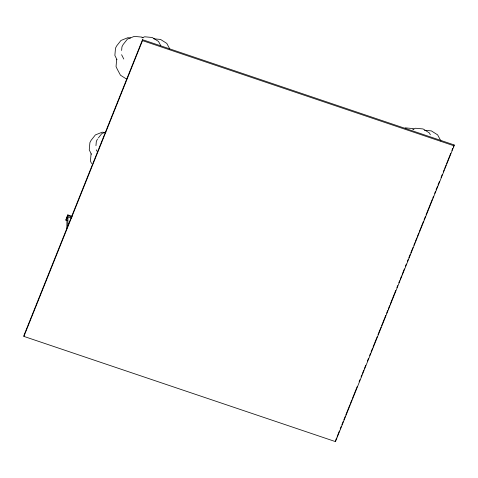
<?xml version="1.0" encoding="UTF-8"?>
<svg xmlns="http://www.w3.org/2000/svg" width="478" height="478" viewBox="0 0 478 478"><rect width="100%" height="100%" fill="white"/><g stroke="black" fill="none" stroke-linecap="round" stroke-linejoin="round"><path stroke-width="0.72" d="M23.9 336.404L23.912 335.472L142.522 39.692L454.1 144.906L454.088 145.832L335.478 441.618L23.9 336.404L142.51 40.618L142.522 39.692M67.332 220.699L65.922 220.221L65.928 219.605L67.816 214.891L72.053 216.325M66.836 228.341L66.962 219.33L67.972 216.809L71.473 217.992M65.922 220.221L67.816 214.891M67.846 225.825L67.972 216.809M335.478 441.618L335.49 440.692M91.065 153.808L90.438 161.056L91.591 163.554M95.959 145.671L96.341 141.321L97.518 139.044M116.674 59.326L116.046 66.579L117.194 69.071L120.48 75.225L126.748 79.193M121.633 50.465L121.944 46.838L123.121 44.562L127.411 39.118L134.258 36.382L141.835 37.093L143.083 37.882M335.765 439.999L336.602 437.92M337.157 436.534L339.38 430.995M340.211 428.915L341.322 426.143M341.878 424.757L343.27 421.297M343.825 419.911L345.212 416.446M345.767 415.059L349.932 404.669M350.488 403.283L351.88 399.823M352.435 398.437L357.156 386.66M359.098 381.814L359.934 379.735M361.045 376.963L361.876 374.883M362.432 373.497L363.824 370.038M364.379 368.652L365.766 365.186M367.433 361.033L368.544 358.261M369.655 355.489L370.492 353.409M371.048 352.023L372.434 348.564M372.989 347.177L377.154 336.787M377.99 334.708L379.418 331.039M379.657 330.549L381.044 327.089M381.599 325.703L385.764 315.313M386.6 313.233L387.712 310.461M388.267 309.081L389.654 305.615M390.209 304.229L395.766 290.373M396.877 287.607L397.714 285.527M398.825 282.755L399.656 280.676M400.211 279.289L401.598 275.83M402.153 274.444L404.376 268.899M405.487 266.132L406.324 264.053M407.435 261.281L408.266 259.201M408.821 257.815L410.214 254.356M410.769 252.97L412.986 247.425M413.823 245.351L414.934 242.579M415.49 241.193L416.876 237.727M417.431 236.347L418.824 232.882M419.379 231.495L423.544 221.105M424.1 219.719L425.492 216.253M426.047 214.873L432.154 199.631M432.71 198.245L433.546 196.165M434.657 193.399L435.488 191.32M436.044 189.933L437.436 186.468M437.991 185.082L439.378 181.622M441.045 177.463L442.156 174.691M443.267 171.925L444.098 169.845M444.654 168.459L446.046 164.994M446.601 163.613L450.766 153.217M451.877 150.451L452.714 148.371M453.269 146.985L454.1 144.906M98.372 137.957L101.802 133.601L105.913 131.958M141.936 37.876L144.673 36.782L152.249 37.493L158.517 41.455L160.811 45.763M412.765 129.335L415.507 128.241L423.078 128.952L429.346 132.914L430.331 134.76M153.647 38.79L160.53 39.435L166.798 43.396L169.75 48.941M130.566 37.971L127.811 37.714L120.964 40.451L116.674 45.894L115.497 48.17L114.869 55.424L117.008 59.762M405.093 127.841L412.663 128.546L413.918 129.341M424.476 130.249L431.359 130.894L437.627 134.856L440.913 141.01M105.65 132.52L102.208 132.197L95.361 134.933L91.071 140.377L89.894 142.653L89.261 149.901L91.4 154.245M142.51 40.618L454.088 145.832M67.81 215.512L72.047 216.94M123.778 59.045L121.603 54.713M96.287 149.817L96.861 151.066"/></g></svg>
